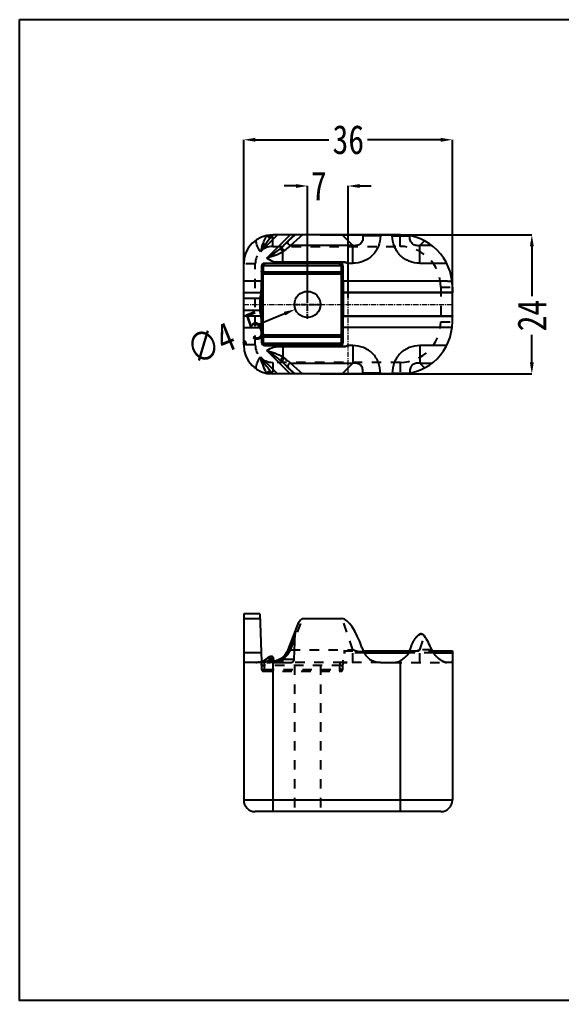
# Model space of a CAD drawing. Header units: millimetres. Extents: x 2141 to 4292, y -4498 to 2648.
# Drawn here: x 3292.3 to 3385.8, y -4312.9 to -4143.7 of the extents above; entities that cross this region are included whole.
import ezdxf

# ---------------------------------------------------------------- set-up
doc = ezdxf.new("R2010")
doc.units = ezdxf.units.MM
doc.header["$LTSCALE"] = 16.335
doc.header["$PDMODE"] = 3
doc.header["$PDSIZE"] = 0.3125
doc.linetypes.add('CENTER', pattern=[0.6, 0.375, -0.075, 0.075, -0.075])
doc.linetypes.add('HIDDEN', pattern=[0.2, 0.1, -0.1])
doc.layers.get('0').update_dxf_attribs({"linetype": 'CONTINUOUS'})
doc.layers.get('Defpoints').update_dxf_attribs({"linetype": 'CONTINUOUS'})
doc.layers.add('center', color=1, linetype='CENTER', lineweight=9)
doc.layers.add('dim', color=82, linetype='CONTINUOUS', lineweight=9)
doc.layers.add('DEFAULT_2', color=8, linetype='HIDDEN')
doc.styles.get("Standard").update_dxf_attribs({"font": 'txt', "width": 0.8})
doc.dimstyles.new('副本 STANDARD', dxfattribs={"dimtxt": 6, "dimasz": 4, "dimexe": 0, "dimexo": 0, "dimgap": 0, "dimtad": 0, "dimdsep": 46, "dimlunit": 6, "dimtxsty": 'Standard', "dimcen": 0, "dimclrd": 4, "dimclre": 4, "dimclrt": 6, "dimazin": 2, "dimtfac": 2, "dimtofl": 0, "dimtmove": 1, "dimatfit": 3, "dimfxl": 0, "dimtolj": 1, "dimtzin": 0, "dimarcsym": 0})

# ---------------------------------------------------------------- blocks, each defined once
blk = doc.blocks.new('*D482')
at = {"layer": 'Defpoints', "color": 0}
for p in [(3344.06, -4192.01), (3339.89, -4193.7)]:
    blk.add_point(p, dxfattribs=at)
at = {"layer": 'dim', "color": 4, "lineweight": -2}
blk.add_line((3333.42, -4196.31), (3338.04, -4194.45), dxfattribs=at)
at = {"layer": 'dim', "color": 4}
blk.add_solid([(3337.91, -4194.14), (3338.16, -4194.76), (3339.89, -4193.7)], dxfattribs=at)
at = {"layer": 'dim', "color": 6, "insert": (3327.85, -4198.56), "char_height": 5, "attachment_point": 5, "rotation": 21.9922}
blk.add_mtext('\\A1;∅4.5', dxfattribs=at)
blk = doc.blocks.new('*D483')
at = {"layer": 'Defpoints', "color": 0}
for p in [(3330.98, -4164.46), (3330.98, -4189.58), (3366.98, -4192.86)]:
    blk.add_point(p, dxfattribs=at)
at = {"layer": 'dim', "color": 4, "lineweight": -2}
for p, q in [((3330.98, -4189.58), (3330.98, -4164.46)), ((3332.98, -4164.46), (3345.69, -4164.46)), ((3364.98, -4164.46), (3352.36, -4164.46)), ((3366.98, -4192.86), (3366.98, -4164.46))]:
    blk.add_line(p, q, dxfattribs=at)
at = {"layer": 'dim', "color": 4}
for points in [[(3332.98, -4164.13), (3332.98, -4164.8), (3330.98, -4164.46)], [(3364.98, -4164.13), (3364.98, -4164.8), (3366.98, -4164.46)]]:
    blk.add_solid(points, dxfattribs=at)
at = {"layer": 'dim', "color": 6, "insert": (3349.03, -4164.46), "char_height": 5, "attachment_point": 5}
blk.add_mtext('\\A1;36', dxfattribs=at)
blk = doc.blocks.new('*D484')
at = {"layer": 'Defpoints', "color": 0}
for p in [(3344.19, -4180.86), (3344.19, -4204.86), (3380.69, -4204.86)]:
    blk.add_point(p, dxfattribs=at)
at = {"layer": 'dim', "color": 4, "lineweight": -2}
for p, q in [((3344.19, -4180.86), (3380.69, -4180.86)), ((3380.69, -4182.86), (3380.69, -4191.45)), ((3380.69, -4202.86), (3380.69, -4198.12)), ((3344.19, -4204.86), (3380.69, -4204.86))]:
    blk.add_line(p, q, dxfattribs=at)
at = {"layer": 'dim', "color": 4}
for points in [[(3380.35, -4182.86), (3381.02, -4182.86), (3380.69, -4180.86)], [(3380.35, -4202.86), (3381.02, -4202.86), (3380.69, -4204.86)]]:
    blk.add_solid(points, dxfattribs=at)
at = {"layer": 'dim', "color": 6, "insert": (3380.69, -4194.78), "char_height": 5, "attachment_point": 5, "rotation": 90}
blk.add_mtext('\\A1;24', dxfattribs=at)
blk = doc.blocks.new('*D485')
at = {"layer": 'Defpoints', "color": 0}
for p in [(3348.98, -4172.43), (3341.98, -4191.79), (3348.98, -4191.79)]:
    blk.add_point(p, dxfattribs=at)
at = {"layer": 'dim', "color": 4, "lineweight": -2}
for p, q in [((3339.98, -4172.43), (3337.98, -4172.43)), ((3341.98, -4191.79), (3341.98, -4172.43)), ((3348.98, -4191.79), (3348.98, -4172.43)), ((3350.98, -4172.43), (3352.98, -4172.43))]:
    blk.add_line(p, q, dxfattribs=at)
at = {"layer": 'dim', "color": 4}
for points in [[(3339.98, -4172.1), (3339.98, -4172.77), (3341.98, -4172.43)], [(3350.98, -4172.1), (3350.98, -4172.77), (3348.98, -4172.43)]]:
    blk.add_solid(points, dxfattribs=at)
at = {"layer": 'dim', "color": 6, "insert": (3343.94, -4172.43), "char_height": 5, "attachment_point": 5}
blk.add_mtext('\\A1;7', dxfattribs=at)

msp = doc.modelspace()

# ---------------------------------------------------------------- linework, layer by layer
at = {"color": 7, "linetype": 'Continuous'}
for p, q in [((3336.812, -4180.856), (3333.865, -4183.804)), ((3334.773, -4181.003), (3334.971, -4181.003)), ((3334.949, -4184.888), (3338.981, -4180.856)), ((3336.102, -4180.856), (3335.868, -4181.09)), ((3335.868, -4181.09), (3335.984, -4180.97)), ((3357.978, -4180.856), (3335.978, -4180.856)), ((3335.984, -4180.97), (3336.093, -4180.856)), ((3337.662, -4182.885), (3339.691, -4180.856)), ((3338.721, -4181.883), (3339.858, -4180.856)), ((3341.133, -4180.856), (3339.076, -4182.714)), ((3349.822, -4182.714), (3347.964, -4180.856)), ((3351.385, -4180.856), (3351.532, -4181.003)), ((3351.532, -4180.856), (3351.532, -4181.003)), ((3354.573, -4181.003), (3351.532, -4181.003)), ((3354.573, -4181.003), (3354.573, -4180.856)), ((3356.616, -4180.856), (3356.616, -4181.003)), ((3356.616, -4181.003), (3359.598, -4181.003)), ((3362.182, -4181.899), (3361.367, -4182.714)), ((3337.75, -4185.57), (3337.75, -4183.782)), ((3349.822, -4182.714), (3339.076, -4182.714)), ((3349.822, -4185.755), (3349.822, -4182.714)), ((3361.367, -4185.755), (3361.367, -4182.714)), ((3363.453, -4182.714), (3361.367, -4182.714)), ((3330.978, -4199.856), (3330.978, -4185.856)), ((3334.04, -4186.286), (3334.04, -4199.427)), ((3334.04, -4186.286), (3334.082, -4186.328)), ((3334.082, -4187.073), (3334.047, -4187.108)), ((3334.082, -4186.328), (3334.082, -4187.073)), ((3334.082, -4186.328), (3334.382, -4186.328)), ((3334.382, -4187.073), (3334.082, -4187.073)), ((3334.382, -4187.073), (3334.382, -4186.313)), ((3334.582, -4185.829), (3334.539, -4185.786)), ((3347.61, -4185.786), (3334.539, -4185.786)), ((3334.567, -4186.129), (3347.582, -4186.129)), ((3334.582, -4186.129), (3334.582, -4185.829)), ((3347.567, -4185.829), (3334.582, -4185.829)), ((3337.75, -4185.517), (3348.334, -4185.517)), ((3337.75, -4185.57), (3348.334, -4185.57)), ((3347.61, -4185.786), (3347.567, -4185.829)), ((3347.567, -4185.829), (3347.567, -4186.129)), ((3347.767, -4186.313), (3347.767, -4187.073)), ((3347.767, -4186.328), (3348.067, -4186.328)), ((3348.067, -4187.073), (3347.767, -4187.073)), ((3348.067, -4186.328), (3348.11, -4186.286)), ((3348.067, -4187.073), (3348.067, -4186.328)), ((3348.102, -4187.108), (3348.067, -4187.073)), ((3348.11, -4199.427), (3348.11, -4186.286)), ((3348.334, -4185.517), (3348.334, -4185.57)), ((3348.828, -4185.755), (3349.822, -4185.755)), ((3361.367, -4185.755), (3365.989, -4185.755)), ((3334.04, -4188.845), (3330.978, -4188.845)), ((3334.347, -4198.161), (3334.347, -4187.551)), ((3334.557, -4187.598), (3334.582, -4187.573)), ((3347.592, -4187.598), (3334.557, -4187.598)), ((3334.582, -4187.573), (3334.582, -4187.273)), ((3347.567, -4187.273), (3334.582, -4187.273)), ((3334.582, -4187.573), (3347.567, -4187.573)), ((3347.567, -4187.273), (3347.567, -4187.573)), ((3347.567, -4187.573), (3347.592, -4187.598)), ((3347.802, -4187.551), (3347.802, -4198.161)), ((3366.149, -4188.847), (3348.11, -4188.849)), ((3366.978, -4189.856), (3366.978, -4190.822)), ((3330.978, -4190.824), (3333.982, -4190.824)), ((3333.775, -4191.867), (3330.978, -4191.867)), ((3333.982, -4190.824), (3333.775, -4191.867)), ((3366.978, -4190.823), (3348.168, -4190.824)), ((3348.168, -4190.824), (3348.18, -4190.886)), ((3348.18, -4194.827), (3348.18, -4190.886)), ((3366.978, -4190.886), (3348.18, -4190.886)), ((3366.978, -4194.827), (3366.978, -4190.886)), ((3330.978, -4193.846), (3333.775, -4193.846)), ((3333.982, -4194.888), (3333.775, -4193.846)), ((3333.982, -4194.888), (3330.978, -4194.888)), ((3348.168, -4194.888), (3348.18, -4194.827)), ((3348.168, -4194.888), (3366.978, -4194.89)), ((3348.18, -4194.827), (3366.978, -4194.827)), ((3366.978, -4195.856), (3366.978, -4194.89)), ((3330.978, -4196.868), (3334.04, -4196.868)), ((3366.92, -4196.868), (3348.11, -4196.863)), ((3334.047, -4198.605), (3334.082, -4198.64)), ((3334.082, -4198.64), (3334.082, -4199.384)), ((3334.082, -4198.64), (3334.382, -4198.64)), ((3334.382, -4199.399), (3334.382, -4198.64)), ((3334.582, -4198.14), (3334.557, -4198.115)), ((3334.557, -4198.115), (3347.592, -4198.115)), ((3334.582, -4198.44), (3334.582, -4198.14)), ((3347.567, -4198.14), (3334.582, -4198.14)), ((3334.582, -4198.44), (3347.567, -4198.44)), ((3347.592, -4198.115), (3347.567, -4198.14)), ((3347.567, -4198.14), (3347.567, -4198.44)), ((3347.767, -4198.64), (3347.767, -4199.399)), ((3347.767, -4198.64), (3348.067, -4198.64)), ((3348.067, -4198.64), (3348.102, -4198.605)), ((3348.067, -4199.384), (3348.067, -4198.64)), ((3334.082, -4199.384), (3334.04, -4199.427)), ((3334.382, -4199.384), (3334.082, -4199.384)), ((3334.539, -4199.926), (3334.582, -4199.884)), ((3334.539, -4199.926), (3347.61, -4199.926)), ((3347.582, -4199.584), (3334.567, -4199.584)), ((3334.582, -4199.884), (3334.582, -4199.584)), ((3334.582, -4199.884), (3347.567, -4199.884)), ((3337.75, -4200.142), (3337.749, -4201.931)), ((3348.334, -4200.142), (3337.75, -4200.142)), ((3348.334, -4200.196), (3337.75, -4200.196)), ((3347.567, -4199.584), (3347.567, -4199.884)), ((3347.567, -4199.884), (3347.61, -4199.926)), ((3348.067, -4199.384), (3347.767, -4199.384)), ((3348.11, -4199.427), (3348.067, -4199.384)), ((3348.334, -4200.142), (3348.334, -4200.196)), ((3349.822, -4199.958), (3348.829, -4199.958)), ((3349.822, -4199.958), (3349.822, -4202.999)), ((3361.367, -4199.958), (3361.367, -4202.999)), ((3365.989, -4199.958), (3361.367, -4199.958)), ((3333.865, -4201.909), (3336.812, -4204.856)), ((3338.984, -4204.856), (3334.949, -4200.825)), ((3339.691, -4204.856), (3337.662, -4202.827)), ((3339.858, -4204.856), (3338.721, -4203.829)), ((3339.076, -4202.999), (3341.133, -4204.856)), ((3339.076, -4202.999), (3349.822, -4202.999)), ((3347.964, -4204.856), (3349.822, -4202.999)), ((3361.367, -4202.999), (3362.182, -4203.814)), ((3361.367, -4202.999), (3363.453, -4202.999)), ((3334.773, -4204.709), (3334.971, -4204.709)), ((3335.868, -4204.622), (3336.102, -4204.856)), ((3335.983, -4204.742), (3335.868, -4204.622)), ((3357.978, -4204.856), (3335.978, -4204.856)), ((3336.093, -4204.856), (3335.983, -4204.742)), ((3351.532, -4204.709), (3351.385, -4204.856)), ((3351.532, -4204.709), (3351.532, -4204.856)), ((3354.573, -4204.709), (3351.532, -4204.709)), ((3354.573, -4204.856), (3354.573, -4204.709)), ((3356.616, -4204.709), (3356.616, -4204.856)), ((3356.616, -4204.709), (3359.598, -4204.709)), ((3330.978, -4246.225), (3330.978, -4278.358)), ((3333.746, -4246.225), (3330.978, -4246.225)), ((3333.746, -4246.225), (3334.034, -4254.456)), ((3330.978, -4247.056), (3333.775, -4247.056)), ((3341.133, -4247.065), (3347.964, -4247.065)), ((3340.137, -4248.429), (3338.606, -4252.444)), ((3339.858, -4249.627), (3338.721, -4252.61)), ((3339.691, -4254.139), (3339.858, -4249.627)), ((3333.982, -4252.967), (3330.978, -4252.967)), ((3338.606, -4252.444), (3338.402, -4252.878)), ((3351.385, -4252.032), (3351.532, -4252.459)), ((3351.616, -4252.618), (3359.598, -4252.618)), ((3351.802, -4252.969), (3359.388, -4252.973)), ((3363.547, -4252.618), (3366.978, -4252.618)), ((3363.756, -4252.975), (3366.978, -4252.977)), ((3366.978, -4252.618), (3366.978, -4254.355)), ((3333.06, -4254.628), (3330.978, -4254.628)), ((3335.978, -4253.645), (3335.978, -4280.358)), ((3336.102, -4254.139), (3336.093, -4253.913)), ((3336.673, -4254.307), (3336.39, -4254.401)), ((3336.812, -4254.628), (3338.984, -4254.628)), ((3337.485, -4253.922), (3337.485, -4253.922)), ((3337.626, -4253.824), (3337.543, -4253.883)), ((3337.636, -4253.816), (3337.626, -4253.824)), ((3339.691, -4254.139), (3337.662, -4254.139)), ((3354.573, -4254.628), (3356.616, -4254.628)), ((3357.978, -4254.326), (3357.978, -4280.358)), ((3366.92, -4254.628), (3365.989, -4254.628)), ((3366.978, -4254.628), (3366.978, -4278.358)), ((3366.978, -4278.358), (3330.978, -4278.358)), ((3364.978, -4280.358), (3332.978, -4280.358))]:
    msp.add_line(p, q, dxfattribs=at)
at = {"color": 1, "linetype": 'CENTER', "ltscale": 0.139945}
for p, q in [((3341.978, -4195.331), (3341.978, -4190.381)), ((3339.503, -4192.856), (3344.453, -4192.856))]:
    msp.add_line(p, q, dxfattribs=at)
msp.add_lwpolyline([(3292.321, -4143.733), (3474.036, -4143.733), (3474.036, -4312.912), (3292.321, -4312.912)], close=True)
at = {"color": 7, "linetype": 'Continuous'}
for points in [[(3338.606, -4252.444), (3338.416, -4252.857), (3338.099, -4253.337), (3337.684, -4253.776)], [(3337.484, -4253.922), (3337.322, -4254.017), (3336.966, -4254.193), (3336.56, -4254.351), (3336.268, -4254.437)], [(3337.259, -4254.048), (3337.188, -4254.088), (3337.093, -4254.13)], [(3337.683, -4253.777), (3337.566, -4253.869), (3337.485, -4253.922)], [(3338.082, -4253.355), (3338.067, -4253.377), (3337.684, -4253.776)]]:
    msp.add_lwpolyline(points, dxfattribs=at)
at = {"color": 2, "linetype": 'Continuous'}
msp.add_circle((3341.978, -4192.856), 2.25, dxfattribs=at)
at = {"color": 7, "linetype": 'Continuous'}
for centre, radius, start, end in [((3335.978, -4185.856), 5, 90, 180), ((3341.26, -4184.851), 7.373, 148.53997, 149.26797), ((3339.217, -4183.94), 5.163, 144.62565, 145.33228), ((3357.978, -4189.856), 9, 0, 90), ((3357.914, -4190.51), 24.967, 162.45256, 164.41804), ((3337.752, -4168.499), 17.071, 264.60856, 269.99201), ((3357.978, -4195.856), 9, 270, 0), ((3335.978, -4199.856), 5, 180, 270), ((3337.749, -4217.145), 17.003, 89.99707, 95.4024), ((3338.583, -4202.357), 4.311, 211.9086, 213.07008), ((3339.207, -4201.779), 5.151, 214.6654, 215.37471), ((3335.065, -4251.21), 3.914, 311.56759, 339.05248), ((3354.573, -4251.412), 3.216, 199, 270), ((3356.616, -4251.412), 3.216, 270, 338.01206), ((3356.644, -4251.424), 3.186, 338.01387, 340.90121), ((3333.005, -4251.49), 3.142, 283.61791, 285.24449), ((3332.972, -4251.378), 3.259, 285.28879, 303.5596), ((3332.998, -4251.412), 3.216, 303.49796, 308.66447), ((3332.978, -4278.358), 2, 180, 270), ((3364.978, -4278.358), 2, 270, 0)]:
    msp.add_arc(centre, radius, start, end, dxfattribs=at)
for centre, major_axis, ratio, start_param, end_param in [((3334.54, -4186.286), (-0.354, 0.354), 0.9987828, -0.7847892, 0.7847892), ((3347.609, -4186.286), (0.354, 0.354), 0.9987828, -0.7847892, 0.7847892), ((3333.969, -4188.845), (0, 2.01), 0.0349208, -2.9670597, -1.5707963), ((3334.558, -4187.097), (-0.354, -0.354), 0.9987828, 0.3515261, 0.7847892), ((3347.592, -4187.097), (0.354, -0.354), 0.9987828, -0.7847892, -0.3515261), ((3333.969, -4196.868), (0, 2.01), 0.0349208, -1.5707963, -0.1745329), ((3334.558, -4198.615), (-0.354, 0.354), 0.9987828, -0.7847892, -0.3515261), ((3347.592, -4198.615), (0.354, 0.354), 0.9987828, 0.3515261, 0.7847892), ((3334.54, -4199.426), (-0.354, -0.354), 0.9987828, -0.7847892, 0.7847892), ((3347.609, -4199.426), (0.354, -0.354), 0.9987828, -0.7847892, 0.7847892), ((3340.607, -4248.608), (0.585, 1.533), 0.3062656, 6.3994575, 8.6908541), ((3349.675, -4252.621), (-1.902, 5.525), 0.3095747, -1.5707963, -0.1061941), ((3357.978, -4273.203), (0, 26.138), 0.3443276, -0.6540804, -0.4860952), ((3336.812, -4254.126), (0.711, 0), 0.7071018, -3.1154127, -1.5707963)]:
    msp.add_ellipse(centre, major_axis=major_axis, ratio=ratio, start_param=start_param, end_param=end_param, dxfattribs=at)
for points, knots in [([(3333.865, -4183.804), (3333.657, -4183.506), (3333.309, -4182.86), (3333.121, -4182.152), (3333.064, -4181.793)], [0, 0, 0, 0, 0.4999717, 1, 1, 1, 1]), ([(3334.109, -4182.983), (3334.215, -4182.649), (3334.443, -4181.996), (3334.749, -4181.375), (3334.923, -4181.084)], [0, 0, 0, 0, 0.5081809, 1, 1, 1, 1]), ([(3335.626, -4181.35), (3335.567, -4181.415), (3335.334, -4181.684), (3335.114, -4181.964), (3334.953, -4182.178)], [0, 0, 0, 0, 0.2466515, 1, 1, 1, 1]), ([(3334.971, -4181.003), (3335.064, -4181.122), (3335.233, -4181.26), (3335.469, -4181.357), (3335.581, -4181.367), (3335.626, -4181.35)], [0, 0, 0, 0, 0.5889988, 0.8131832, 1, 1, 1, 1]), ([(3335.298, -4180.903), (3335.346, -4180.953), (3335.444, -4181.034), (3335.625, -4181.133), (3335.803, -4181.15), (3335.868, -4181.09)], [0, 0, 0, 0, 0.3291043, 0.5869039, 1, 1, 1, 1]), ([(3338.721, -4181.883), (3338.703, -4181.899), (3338.624, -4181.971), (3338.545, -4182.044), (3338.485, -4182.101)], [0, 0, 0, 0, 0.2230458, 1, 1, 1, 1]), ([(3338.606, -4182.239), (3338.599, -4182.176), (3338.609, -4182.045), (3338.675, -4181.93), (3338.721, -4181.883)], [0, 0, 0, 0, 0.4908735, 1, 1, 1, 1]), ([(3354.573, -4181.003), (3354.573, -4181.623), (3354.378, -4182.562), (3353.823, -4183.678), (3353.238, -4184.417), (3352.496, -4184.999), (3351.384, -4185.565), (3350.442, -4185.755), (3349.822, -4185.755)], [0, 0, 0, 0, 0.2492052, 0.3745797, 0.4997106, 0.6251299, 0.7504173, 1, 1, 1, 1]), ([(3351.532, -4181.003), (3351.565, -4181.234), (3351.564, -4181.601), (3351.399, -4182.056), (3351.175, -4182.359), (3350.873, -4182.581), (3350.418, -4182.746), (3350.052, -4182.747), (3349.822, -4182.714)], [0, 0, 0, 0, 0.2436629, 0.3709813, 0.5002649, 0.6299652, 0.7567419, 1, 1, 1, 1]), ([(3361.367, -4185.755), (3360.748, -4185.755), (3359.808, -4185.56), (3358.693, -4185.005), (3357.953, -4184.419), (3357.372, -4183.678), (3356.805, -4182.566), (3356.616, -4181.624), (3356.616, -4181.003)], [0, 0, 0, 0, 0.2492052, 0.3745798, 0.4997107, 0.6251301, 0.7504174, 1, 1, 1, 1]), ([(3361.367, -4182.714), (3361.137, -4182.747), (3360.772, -4182.746), (3360.318, -4182.582), (3360.016, -4182.361), (3359.793, -4182.061), (3359.626, -4181.608), (3359.623, -4181.244), (3359.655, -4181.014)], [0, 0, 0, 0, 0.2436044, 0.3708669, 0.5001057, 0.6298083, 0.7566412, 1, 1, 1, 1]), ([(3334.953, -4182.178), (3334.857, -4182.307), (3334.475, -4182.836), (3334.123, -4183.386), (3333.865, -4183.804)], [0, 0, 0, 0, 0.247102, 1, 1, 1, 1]), ([(3334.109, -4182.983), (3334.238, -4182.839), (3334.442, -4182.631), (3334.729, -4182.368), (3334.879, -4182.242), (3334.953, -4182.178)], [0, 0, 0, 0, 0.4972607, 0.7482376, 1, 1, 1, 1]), ([(3334.949, -4184.888), (3335.168, -4184.752), (3336.02, -4184.216), (3336.844, -4183.627), (3337.403, -4183.127)], [0, 0, 0, 0, 0.2551262, 1, 1, 1, 1]), ([(3337.75, -4183.782), (3337.334, -4184.046), (3336.644, -4184.351), (3335.692, -4184.675), (3335.2, -4184.823), (3334.949, -4184.888)], [0, 0, 0, 0, 0.4893894, 0.7428295, 1, 1, 1, 1]), ([(3337.749, -4183.782), (3337.633, -4183.691), (3337.496, -4183.524), (3337.396, -4183.289), (3337.386, -4183.173), (3337.403, -4183.127)], [0, 0, 0, 0, 0.5741059, 0.8095198, 1, 1, 1, 1]), ([(3337.403, -4183.127), (3337.469, -4183.068), (3337.557, -4182.988), (3337.642, -4182.906), (3337.662, -4182.885)], [0, 0, 0, 0, 0.7541804, 1, 1, 1, 1]), ([(3338.017, -4183.58), (3337.95, -4183.543), (3337.853, -4183.467), (3337.744, -4183.339), (3337.637, -4183.176), (3337.585, -4182.969), (3337.662, -4182.885)], [0, 0, 0, 0, 0.2753911, 0.4355678, 0.5937197, 1, 1, 1, 1]), ([(3338.485, -4182.101), (3338.424, -4182.157), (3338.148, -4182.417), (3337.875, -4182.679), (3337.662, -4182.885)], [0, 0, 0, 0, 0.2183996, 1, 1, 1, 1]), ([(3338.017, -4183.58), (3337.996, -4183.598), (3337.91, -4183.668), (3337.819, -4183.734), (3337.75, -4183.782)], [0, 0, 0, 0, 0.2441995, 1, 1, 1, 1]), ([(3339.076, -4182.714), (3339.006, -4182.768), (3338.65, -4183.053), (3338.299, -4183.345), (3338.017, -4183.58)], [0, 0, 0, 0, 0.1946368, 1, 1, 1, 1]), ([(3339.076, -4182.714), (3338.949, -4182.699), (3338.722, -4182.573), (3338.619, -4182.345), (3338.606, -4182.239)], [0, 0, 0, 0, 0.5426158, 1, 1, 1, 1]), ([(3334.347, -4187.551), (3334.257, -4187.509), (3334.106, -4187.381), (3334.049, -4187.194), (3334.047, -4187.108)], [0, 0, 0, 0, 0.5372772, 1, 1, 1, 1]), ([(3334.382, -4186.313), (3334.387, -4186.267), (3334.427, -4186.174), (3334.521, -4186.133), (3334.567, -4186.129)], [0, 0, 0, 0, 0.5, 1, 1, 1, 1]), ([(3336.148, -4185.495), (3336.415, -4185.502), (3336.949, -4185.511), (3337.483, -4185.519), (3337.75, -4185.517)], [0, 0, 0, 0, 0.499996, 1, 1, 1, 1]), ([(3347.582, -4186.129), (3347.629, -4186.133), (3347.722, -4186.174), (3347.762, -4186.267), (3347.767, -4186.313)], [0, 0, 0, 0, 0.5, 1, 1, 1, 1]), ([(3348.102, -4187.108), (3348.1, -4187.194), (3348.043, -4187.381), (3347.893, -4187.509), (3347.802, -4187.551)], [0, 0, 0, 0, 0.4627215, 1, 1, 1, 1]), ([(3348.334, -4185.517), (3348.428, -4185.519), (3348.619, -4185.556), (3348.77, -4185.681), (3348.828, -4185.755)], [0, 0, 0, 0, 0.5002715, 1, 1, 1, 1]), ([(3348.334, -4185.57), (3348.423, -4185.57), (3348.559, -4185.596), (3348.722, -4185.67), (3348.798, -4185.722), (3348.828, -4185.755)], [0, 0, 0, 0, 0.4980504, 0.7500639, 1, 1, 1, 1]), ([(3348.11, -4188.845), (3348.11, -4189.074), (3348.112, -4189.505), (3348.123, -4190.085), (3348.137, -4190.486), (3348.154, -4190.715), (3348.162, -4190.794), (3348.168, -4190.824)], [0, 0, 0, 0, 0.3471069, 0.6523397, 0.8789669, 0.953891, 1, 1, 1, 1]), ([(3333.775, -4191.867), (3333.767, -4191.906), (3333.762, -4192.021), (3333.752, -4192.236), (3333.748, -4192.526), (3333.745, -4192.856), (3333.748, -4193.186), (3333.752, -4193.477), (3333.762, -4193.692), (3333.767, -4193.807), (3333.775, -4193.846)], [0, 0, 0, 0, 0.0605118, 0.173892, 0.3264632, 0.5000257, 0.6735855, 0.8261459, 0.939506, 1, 1, 1, 1]), ([(3348.11, -4196.868), (3348.11, -4196.639), (3348.112, -4196.208), (3348.123, -4195.627), (3348.137, -4195.227), (3348.154, -4194.998), (3348.162, -4194.918), (3348.168, -4194.888)], [0, 0, 0, 0, 0.3471213, 0.6523299, 0.8789485, 0.9538825, 1, 1, 1, 1]), ([(3334.047, -4198.605), (3334.049, -4198.519), (3334.106, -4198.332), (3334.257, -4198.203), (3334.347, -4198.161)], [0, 0, 0, 0, 0.4627215, 1, 1, 1, 1]), ([(3347.802, -4198.161), (3347.893, -4198.203), (3348.043, -4198.332), (3348.1, -4198.519), (3348.102, -4198.605)], [0, 0, 0, 0, 0.5372772, 1, 1, 1, 1]), ([(3334.567, -4199.584), (3334.521, -4199.579), (3334.427, -4199.539), (3334.387, -4199.445), (3334.382, -4199.399)], [0, 0, 0, 0, 0.5, 1, 1, 1, 1]), ([(3347.767, -4199.399), (3347.762, -4199.445), (3347.722, -4199.539), (3347.629, -4199.579), (3347.582, -4199.584)], [0, 0, 0, 0, 0.5, 1, 1, 1, 1]), ([(3348.829, -4199.958), (3348.771, -4200.032), (3348.619, -4200.156), (3348.428, -4200.195), (3348.334, -4200.196)], [0, 0, 0, 0, 0.4997161, 1, 1, 1, 1]), ([(3348.829, -4199.958), (3348.796, -4199.988), (3348.651, -4200.093), (3348.467, -4200.142), (3348.334, -4200.142)], [0, 0, 0, 0, 0.2519301, 1, 1, 1, 1]), ([(3354.573, -4204.709), (3354.562, -4204.088), (3354.351, -4202.833), (3353.302, -4201.229), (3351.698, -4200.182), (3350.443, -4199.969), (3349.822, -4199.958)], [0, 0, 0, 0, 0.2501295, 0.5000135, 0.7498916, 1, 1, 1, 1]), ([(3361.367, -4199.958), (3360.746, -4199.969), (3359.49, -4200.18), (3357.887, -4201.229), (3356.84, -4202.833), (3356.626, -4204.088), (3356.616, -4204.709)], [0, 0, 0, 0, 0.2501295, 0.5000135, 0.7498916, 1, 1, 1, 1]), ([(3333.06, -4203.916), (3333.116, -4203.558), (3333.307, -4202.851), (3333.655, -4202.205), (3333.865, -4201.909)], [0, 0, 0, 0, 0.5000481, 1, 1, 1, 1]), ([(3334.924, -4204.635), (3334.671, -4204.229), (3334.385, -4203.554), (3334.07, -4202.63), (3333.926, -4202.152), (3333.865, -4201.909)], [0, 0, 0, 0, 0.4900225, 0.7432262, 1, 1, 1, 1]), ([(3333.865, -4201.909), (3334, -4202.127), (3334.537, -4202.979), (3335.125, -4203.803), (3335.626, -4204.363)], [0, 0, 0, 0, 0.2551174, 1, 1, 1, 1]), ([(3334.949, -4200.825), (3335.202, -4200.879), (3335.571, -4201), (3336.057, -4201.167), (3336.535, -4201.33), (3337.108, -4201.568), (3337.543, -4201.802), (3337.749, -4201.931)], [0, 0, 0, 0, 0.2570168, 0.3844924, 0.5104635, 0.758304, 1, 1, 1, 1]), ([(3337.403, -4202.586), (3337.221, -4202.422), (3336.447, -4201.781), (3335.603, -4201.23), (3334.957, -4200.83)], [0, 0, 0, 0, 0.243603, 1, 1, 1, 1]), ([(3337.749, -4201.931), (3337.63, -4202.024), (3337.492, -4202.193), (3337.396, -4202.428), (3337.386, -4202.541), (3337.403, -4202.586)], [0, 0, 0, 0, 0.5889956, 0.8131849, 1, 1, 1, 1]), ([(3338.017, -4202.132), (3337.938, -4202.177), (3337.804, -4202.291), (3337.643, -4202.505), (3337.588, -4202.747), (3337.662, -4202.827)], [0, 0, 0, 0, 0.3261707, 0.6086724, 1, 1, 1, 1]), ([(3337.749, -4201.931), (3337.773, -4201.947), (3337.864, -4202.011), (3337.954, -4202.079), (3338.017, -4202.132)], [0, 0, 0, 0, 0.2552511, 1, 1, 1, 1]), ([(3338.017, -4202.132), (3338.121, -4202.219), (3338.471, -4202.511), (3338.823, -4202.801), (3339.076, -4202.999)], [0, 0, 0, 0, 0.2964312, 1, 1, 1, 1]), ([(3337.662, -4202.827), (3337.738, -4202.9), (3338.01, -4203.163), (3338.284, -4203.425), (3338.484, -4203.611)], [0, 0, 0, 0, 0.2778225, 1, 1, 1, 1]), ([(3338.484, -4203.611), (3338.506, -4203.631), (3338.584, -4203.704), (3338.663, -4203.777), (3338.721, -4203.829)], [0, 0, 0, 0, 0.275778, 1, 1, 1, 1]), ([(3338.606, -4203.474), (3338.599, -4203.536), (3338.609, -4203.667), (3338.675, -4203.783), (3338.721, -4203.829)], [0, 0, 0, 0, 0.4908736, 1, 1, 1, 1]), ([(3339.076, -4202.999), (3338.949, -4203.014), (3338.722, -4203.139), (3338.619, -4203.367), (3338.606, -4203.474)], [0, 0, 0, 0, 0.5426158, 1, 1, 1, 1]), ([(3351.532, -4204.709), (3351.568, -4204.463), (3351.564, -4203.97), (3351.216, -4203.315), (3350.561, -4202.966), (3350.068, -4202.963), (3349.822, -4202.999)], [0, 0, 0, 0, 0.2609775, 0.4999957, 0.739013, 1, 1, 1, 1]), ([(3361.367, -4202.999), (3361.121, -4202.963), (3360.631, -4202.966), (3359.977, -4203.312), (3359.627, -4203.963), (3359.621, -4204.453), (3359.655, -4204.699)], [0, 0, 0, 0, 0.2611024, 0.500268, 0.7392429, 1, 1, 1, 1]), ([(3334.971, -4204.709), (3335.062, -4204.593), (3335.229, -4204.456), (3335.464, -4204.356), (3335.58, -4204.345), (3335.626, -4204.363)], [0, 0, 0, 0, 0.5740835, 0.8095049, 1, 1, 1, 1]), ([(3335.298, -4204.81), (3335.345, -4204.76), (3335.452, -4204.676), (3335.633, -4204.575), (3335.809, -4204.568), (3335.868, -4204.622)], [0, 0, 0, 0, 0.3238279, 0.6244895, 1, 1, 1, 1]), ([(3335.626, -4204.363), (3335.685, -4204.429), (3335.765, -4204.516), (3335.847, -4204.601), (3335.868, -4204.622)], [0, 0, 0, 0, 0.7541842, 1, 1, 1, 1]), ([(3359.655, -4252.464), (3359.714, -4252.293), (3359.84, -4251.953), (3360.051, -4251.453), (3360.291, -4250.967), (3360.565, -4250.504), (3360.837, -4250.147), (3361.094, -4249.904), (3361.311, -4249.76), (3361.561, -4249.685), (3361.906, -4249.746), (3362.09, -4249.951), (3362.182, -4250.092)], [0, 0, 0, 0, 0.1283448, 0.2565058, 0.3843555, 0.511641, 0.6377353, 0.7000472, 0.7613219, 0.8213674, 0.8799754, 1, 1, 1, 1]), ([(3338.606, -4252.444), (3338.598, -4252.467), (3338.629, -4252.542), (3338.684, -4252.583), (3338.721, -4252.61)], [0, 0, 0, 0, 0.345441, 1, 1, 1, 1]), ([(3363.453, -4252.459), (3363.6, -4252.786), (3363.981, -4253.357), (3364.66, -4254.02), (3365.315, -4254.467), (3365.782, -4254.628), (3365.989, -4254.628)], [0, 0, 0, 0, 0.3109585, 0.5876092, 0.8204445, 1, 1, 1, 1]), ([(3333.06, -4254.628), (3333.115, -4254.628), (3333.345, -4254.621), (3333.575, -4254.586), (3333.745, -4254.544)], [0, 0, 0, 0, 0.2403713, 1, 1, 1, 1]), ([(3335.298, -4253.73), (3335.35, -4253.701), (3335.457, -4253.646), (3335.628, -4253.587), (3335.81, -4253.563), (3335.931, -4253.607), (3335.978, -4253.645)], [0, 0, 0, 0, 0.2493412, 0.4992522, 0.7496661, 1, 1, 1, 1]), ([(3335.978, -4253.645), (3336.016, -4253.677), (3336.075, -4253.764), (3336.092, -4253.864), (3336.093, -4253.914)], [0, 0, 0, 0, 0.499726, 1, 1, 1, 1]), ([(3337.403, -4254.237), (3337.319, -4254.265), (3336.967, -4254.371), (3336.607, -4254.453), (3336.332, -4254.502)], [0, 0, 0, 0, 0.2410345, 1, 1, 1, 1]), ([(3337.485, -4253.922), (3337.446, -4253.946), (3337.38, -4254.052), (3337.389, -4254.17), (3337.403, -4254.237)], [0, 0, 0, 0, 0.3952861, 1, 1, 1, 1]), ([(3337.618, -4253.933), (3337.617, -4253.948), (3337.619, -4254.019), (3337.64, -4254.088), (3337.662, -4254.139)], [0, 0, 0, 0, 0.2160989, 1, 1, 1, 1]), ([(3337.684, -4253.776), (3337.674, -4253.785), (3337.635, -4253.828), (3337.62, -4253.888), (3337.618, -4253.933)], [0, 0, 0, 0, 0.2262325, 1, 1, 1, 1]), ([(3338.984, -4254.628), (3339.062, -4254.628), (3339.219, -4254.61), (3339.44, -4254.524), (3339.626, -4254.372), (3339.688, -4254.217), (3339.691, -4254.139)], [0, 0, 0, 0, 0.2503566, 0.5007015, 0.750799, 1, 1, 1, 1]), ([(3366.92, -4254.628), (3366.948, -4254.628), (3366.969, -4254.55), (3366.976, -4254.466), (3366.978, -4254.395), (3366.978, -4254.355)], [0, 0, 0, 0, 0.2860531, 0.5880139, 1, 1, 1, 1])]:
    msp.add_open_spline(points, degree=3, knots=knots, dxfattribs=at)
for points in [[(3335.626, -4181.35), (3335.705, -4181.262), (3335.785, -4181.175), (3335.868, -4181.09)], [(3336.148, -4185.495), (3335.724, -4185.351), (3335.315, -4185.146), (3334.949, -4184.888)], [(3334.082, -4186.328), (3334.082, -4186.201), (3334.192, -4185.938), (3334.455, -4185.829), (3334.582, -4185.829)], [(3334.582, -4187.573), (3334.455, -4187.572), (3334.192, -4187.463), (3334.082, -4187.2), (3334.082, -4187.073)], [(3334.441, -4187.214), (3334.405, -4187.178), (3334.382, -4187.124), (3334.382, -4187.073)], [(3347.567, -4185.829), (3347.695, -4185.829), (3347.958, -4185.938), (3348.067, -4186.201), (3348.067, -4186.328)], [(3348.067, -4187.073), (3348.067, -4187.2), (3347.958, -4187.463), (3347.695, -4187.572), (3347.567, -4187.573)], [(3347.767, -4187.073), (3347.767, -4187.124), (3347.745, -4187.178), (3347.709, -4187.214)], [(3334.582, -4187.273), (3334.531, -4187.273), (3334.477, -4187.25), (3334.441, -4187.214)], [(3347.709, -4187.214), (3347.673, -4187.25), (3347.618, -4187.273), (3347.567, -4187.273)], [(3366.149, -4188.847), (3366.406, -4188.847), (3366.663, -4188.845), (3366.92, -4188.845)], [(3334.082, -4198.64), (3334.082, -4198.512), (3334.192, -4198.249), (3334.455, -4198.14), (3334.582, -4198.14)], [(3334.382, -4198.64), (3334.382, -4198.589), (3334.405, -4198.535), (3334.441, -4198.498)], [(3334.441, -4198.498), (3334.477, -4198.462), (3334.531, -4198.44), (3334.582, -4198.44)], [(3347.567, -4198.14), (3347.695, -4198.14), (3347.958, -4198.249), (3348.067, -4198.512), (3348.067, -4198.64)], [(3347.567, -4198.44), (3347.618, -4198.44), (3347.673, -4198.462), (3347.709, -4198.498)], [(3347.709, -4198.498), (3347.745, -4198.535), (3347.767, -4198.589), (3347.767, -4198.64)], [(3334.582, -4199.884), (3334.455, -4199.884), (3334.192, -4199.774), (3334.082, -4199.511), (3334.082, -4199.384)], [(3334.949, -4200.825), (3335.315, -4200.566), (3335.724, -4200.361), (3336.148, -4200.218)], [(3337.75, -4200.196), (3337.216, -4200.194), (3336.682, -4200.205), (3336.148, -4200.218)], [(3348.067, -4199.384), (3348.067, -4199.511), (3347.958, -4199.774), (3347.695, -4199.884), (3347.567, -4199.884)], [(3337.403, -4202.586), (3337.491, -4202.664), (3337.578, -4202.744), (3337.662, -4202.827)], [(3335.008, -4253.924), (3335.098, -4253.851), (3335.196, -4253.787), (3335.298, -4253.73)], [(3337.403, -4254.237), (3337.491, -4254.209), (3337.578, -4254.177), (3337.662, -4254.139)]]:
    msp.add_open_spline(points, degree=3, dxfattribs=at)
at = {"layer": 'center', "color": 1, "linetype": 'CENTER', "ltscale": 0.149275}
for p, q in [((3348.978, -4204.856), (3348.978, -4180.856)), ((3330.978, -4192.856), (3366.978, -4192.856))]:
    msp.add_line(p, q, dxfattribs=at)
at = {"layer": 'DEFAULT_2', "color": 8, "linetype": 'HIDDEN'}
for p, q in [((3335.978, -4182.856), (3335.978, -4180.856)), ((3357.978, -4182.856), (3357.978, -4180.856)), ((3335.978, -4182.856), (3357.978, -4182.856)), ((3332.978, -4185.856), (3330.978, -4185.856)), ((3332.978, -4199.856), (3332.978, -4185.856)), ((3364.978, -4189.856), (3364.978, -4195.856)), ((3364.978, -4189.856), (3366.978, -4189.856)), ((3366.978, -4190.823), (3366.978, -4190.886)), ((3366.978, -4194.827), (3366.978, -4194.89)), ((3364.978, -4195.856), (3366.978, -4195.856)), ((3332.978, -4199.856), (3330.978, -4199.856)), ((3335.978, -4202.856), (3335.978, -4204.856)), ((3357.978, -4202.856), (3335.978, -4202.856)), ((3357.978, -4202.856), (3357.978, -4204.856)), ((3339.076, -4252.459), (3341.133, -4247.065)), ((3349.822, -4252.459), (3347.964, -4247.065)), ((3361.367, -4252.459), (3362.182, -4250.092)), ((3338.39, -4252.904), (3338.082, -4253.355)), ((3338.402, -4252.878), (3338.39, -4252.904)), ((3339.076, -4252.459), (3349.822, -4252.459)), ((3348.067, -4255.846), (3348.18, -4252.618)), ((3351.802, -4252.969), (3348.168, -4252.967)), ((3348.18, -4252.618), (3351.616, -4252.618)), ((3349.822, -4254.628), (3349.822, -4252.459)), ((3363.756, -4252.975), (3359.388, -4252.973)), ((3359.598, -4252.618), (3363.547, -4252.618)), ((3361.367, -4254.628), (3361.367, -4252.459)), ((3363.453, -4252.459), (3361.367, -4252.459)), ((3336.812, -4254.628), (3333.06, -4254.628)), ((3334.082, -4255.846), (3334.034, -4254.456)), ((3334.582, -4255.846), (3334.539, -4254.628)), ((3335.677, -4254.571), (3334.962, -4254.628)), ((3336.257, -4254.445), (3335.677, -4254.571)), ((3335.868, -4254.139), (3336.102, -4254.139)), ((3336.268, -4254.437), (3336.095, -4254.487)), ((3336.39, -4254.401), (3336.257, -4254.445)), ((3336.812, -4254.625), (3336.787, -4254.625)), ((3336.787, -4254.625), (3336.812, -4254.625)), ((3336.812, -4254.625), (3337.016, -4254.623)), ((3337.016, -4254.623), (3337.184, -4254.622)), ((3337.484, -4253.922), (3337.259, -4254.048)), ((3337.484, -4253.922), (3337.483, -4253.923)), ((3337.684, -4253.776), (3337.636, -4253.816)), ((3337.685, -4253.776), (3337.684, -4253.776)), ((3337.75, -4254.62), (3337.749, -4253.952)), ((3354.573, -4254.628), (3338.981, -4254.628)), ((3347.567, -4255.846), (3347.61, -4254.628)), ((3348.334, -4254.628), (3348.334, -4254.62)), ((3356.616, -4254.628), (3365.989, -4254.628)), ((3366.978, -4254.355), (3366.978, -4254.628)), ((3347.802, -4255.131), (3334.347, -4255.131)), ((3334.382, -4256.136), (3347.767, -4256.136)), ((3334.582, -4256.136), (3334.582, -4255.846)), ((3334.582, -4255.846), (3347.567, -4255.846)), ((3339.728, -4255.131), (3339.728, -4280.358)), ((3344.228, -4255.131), (3344.228, -4280.358)), ((3347.567, -4256.136), (3347.567, -4255.846))]:
    msp.add_line(p, q, dxfattribs=at)
for points in [[(3336.095, -4254.487), (3335.57, -4254.586), (3334.957, -4254.628)], [(3337.093, -4254.13), (3336.757, -4254.279), (3336.673, -4254.307)], [(3337.543, -4253.883), (3337.53, -4253.893), (3337.484, -4253.922)]]:
    msp.add_lwpolyline(points, dxfattribs=at)
for centre, radius, start, end in [((3335.978, -4185.856), 3, 90, 180), ((3357.978, -4189.856), 7, 0, 90), ((3357.978, -4195.856), 7, 270, 0), ((3335.978, -4199.856), 3, 180, 270), ((3356.548, -4251.384), 3.29, 338.0081, 338.82273), ((3356.783, -4251.476), 3.038, 338.82518, 339.51515), ((3356.615, -4251.415), 3.216, 339.54074, 340.92048), ((3366.442, -4251.116), 3.276, 204.20619, 207.5021), ((3333.025, -4251.576), 3.054, 280.40645, 282.22274), ((3333.01, -4251.51), 3.122, 282.2271, 285.18142), ((3332.991, -4251.439), 3.196, 285.18241, 289.05078), ((3333.863, -4251.812), 2.817, 270.03942, 273.55958), ((3332.981, -4251.409), 3.227, 289.04498, 293.52454), ((3334.347, -4254.831), 0.3, 182, 270), ((3332.953, -4251.342), 3.3, 293.52322, 303.48483), ((3333.596, -4249.854), 4.795, 281.18976, 281.73181), ((3292.569, -4199.416), 69.081, 307.65617, 307.86507), ((3336.236, -4255.463), 1.97, 123.30325, 128.58319), ((3336.442, -4255.775), 2.344, 119.93842, 123.33145), ((3336.578, -4256.007), 2.613, 119.33905, 119.98438), ((3335.916, -4254.716), 1.16, 108.77691, 112.38353), ((3334.859, -4248.532), 6.101, 278.23621, 278.47823), ((3334.806, -4248.197), 6.44, 278.50472, 281.75368), ((3333.354, -4251.397), 3.72, 312.52055, 317.43754), ((3333.391, -4251.439), 3.664, 312.53142, 315.04374), ((3333.314, -4251.357), 3.776, 314.98345, 317.38974), ((3334.717, -4247.757), 6.889, 281.73285, 283.18771), ((3334.821, -4246.01), 8.625, 278.77405, 280.08915), ((3336.033, -4177.73), 76.898, 270.08574, 270.56163), ((3336.036, -4178.07), 76.558, 270.08379, 270.5618), ((3337.891, -4369.238), 114.619, 90.07071, 90.53934), ((3337.821, -4351.407), 96.787, 90.04254, 90.37738), ((3335.371, -4249.147), 5.362, 293.88432, 296.33216), ((3336.531, -4251.684), 2.575, 298.25191, 298.90966), ((3347.802, -4254.831), 0.3, 270, 358), ((3367.863, -4250.14), 5.006, 225.29985, 228.73761), ((3334.382, -4255.836), 0.3, 182, 270), ((3347.767, -4255.836), 0.3, 270, 358)]:
    msp.add_arc(centre, radius, start, end, dxfattribs=at)
msp.add_ellipse((3338.981, -4254.126), major_axis=(0.711, 0), ratio=0.7071018, start_param=-1.5707963, end_param=-0.0261799, dxfattribs=at)
for points, knots in [([(3361.934, -4249.818), (3361.872, -4249.774), (3361.731, -4249.706), (3361.494, -4249.696), (3361.273, -4249.784), (3361.011, -4249.965), (3360.738, -4250.266), (3360.463, -4250.668), (3360.224, -4251.097), (3359.941, -4251.691), (3359.763, -4252.153), (3359.655, -4252.464)], [0, 0, 0, 0, 0.0595016, 0.1181643, 0.1782996, 0.2397744, 0.3641815, 0.4903627, 0.6173, 0.7446664, 1, 1, 1, 1]), ([(3338.017, -4253.782), (3338.237, -4253.613), (3338.652, -4253.217), (3338.958, -4252.727), (3339.076, -4252.459)], [0, 0, 0, 0, 0.4864305, 1, 1, 1, 1]), ([(3339.076, -4252.459), (3339.014, -4252.438), (3338.903, -4252.407), (3338.758, -4252.39), (3338.66, -4252.396), (3338.613, -4252.426), (3338.606, -4252.444)], [0, 0, 0, 0, 0.3972347, 0.7001949, 0.8854929, 1, 1, 1, 1]), ([(3351.532, -4252.459), (3351.549, -4252.507), (3351.57, -4252.602), (3351.508, -4252.742), (3351.353, -4252.811), (3351.144, -4252.828), (3350.873, -4252.798), (3350.418, -4252.693), (3350.065, -4252.562), (3349.822, -4252.459)], [0, 0, 0, 0, 0.0745174, 0.1365201, 0.2098229, 0.3113119, 0.4458042, 0.6098269, 1, 1, 1, 1]), ([(3351.55, -4252.629), (3351.544, -4252.656), (3351.518, -4252.713), (3351.433, -4252.773), (3351.308, -4252.808), (3351.069, -4252.82), (3350.707, -4252.765), (3350.41, -4252.678), (3350.252, -4252.625)], [0, 0, 0, 0, 0.0599718, 0.1285357, 0.2176264, 0.3349898, 0.6420093, 1, 1, 1, 1]), ([(3351.532, -4252.459), (3351.537, -4252.474), (3351.554, -4252.529), (3351.559, -4252.588), (3351.55, -4252.629)], [0, 0, 0, 0, 0.2712338, 1, 1, 1, 1]), ([(3361.367, -4252.459), (3361.125, -4252.562), (3360.772, -4252.693), (3360.319, -4252.797), (3360.048, -4252.828), (3359.839, -4252.812), (3359.684, -4252.744), (3359.619, -4252.605), (3359.639, -4252.511), (3359.655, -4252.464)], [0, 0, 0, 0, 0.3898487, 0.5539179, 0.6886523, 0.7905347, 0.8641787, 0.9260864, 1, 1, 1, 1]), ([(3359.637, -4252.623), (3359.635, -4252.611), (3359.63, -4252.557), (3359.642, -4252.503), (3359.655, -4252.464)], [0, 0, 0, 0, 0.2319327, 1, 1, 1, 1]), ([(3360.923, -4252.629), (3360.778, -4252.678), (3360.501, -4252.759), (3360.163, -4252.816), (3359.931, -4252.812), (3359.779, -4252.788), (3359.683, -4252.728), (3359.656, -4252.676)], [0, 0, 0, 0, 0.3465905, 0.6500189, 0.7713137, 0.8681557, 1, 1, 1, 1]), ([(3363.837, -4253.113), (3363.81, -4253.075), (3363.7, -4252.92), (3363.602, -4252.756), (3363.536, -4252.629)], [0, 0, 0, 0, 0.2453913, 1, 1, 1, 1]), ([(3364.342, -4253.698), (3364.297, -4253.655), (3364.117, -4253.47), (3363.952, -4253.271), (3363.837, -4253.113)], [0, 0, 0, 0, 0.2413649, 1, 1, 1, 1]), ([(3333.576, -4254.58), (3333.533, -4254.588), (3333.363, -4254.616), (3333.191, -4254.628), (3333.063, -4254.628)], [0, 0, 0, 0, 0.2577138, 1, 1, 1, 1]), ([(3334.971, -4253.952), (3334.854, -4254.043), (3334.643, -4254.206), (3334.354, -4254.425), (3334.108, -4254.576), (3333.939, -4254.628), (3333.865, -4254.628)], [0, 0, 0, 0, 0.338303, 0.6098909, 0.8292957, 1, 1, 1, 1]), ([(3333.865, -4254.628), (3334.147, -4254.628), (3334.749, -4254.532), (3335.324, -4254.348), (3335.626, -4254.238)], [0, 0, 0, 0, 0.4684409, 1, 1, 1, 1]), ([(3334.527, -4254.557), (3334.485, -4254.566), (3334.324, -4254.595), (3334.16, -4254.615), (3334.038, -4254.623)], [0, 0, 0, 0, 0.256119, 1, 1, 1, 1]), ([(3334.109, -4254.565), (3334.134, -4254.558), (3334.234, -4254.53), (3334.335, -4254.506), (3334.412, -4254.491)], [0, 0, 0, 0, 0.2446409, 1, 1, 1, 1]), ([(3334.412, -4254.491), (3334.456, -4254.482), (3334.633, -4254.45), (3334.817, -4254.439), (3334.953, -4254.455)], [0, 0, 0, 0, 0.2436984, 1, 1, 1, 1]), ([(3334.953, -4254.455), (3334.921, -4254.464), (3334.794, -4254.498), (3334.667, -4254.529), (3334.571, -4254.548)], [0, 0, 0, 0, 0.255423, 1, 1, 1, 1]), ([(3334.949, -4254.628), (3335.443, -4254.628), (3336.409, -4254.483), (3337.325, -4254.158), (3337.749, -4253.952)], [0, 0, 0, 0, 0.5113122, 1, 1, 1, 1]), ([(3334.951, -4254.628), (3335.38, -4254.628), (3336.211, -4254.551), (3337.022, -4254.362), (3337.403, -4254.238)], [0, 0, 0, 0, 0.5172474, 1, 1, 1, 1]), ([(3335.626, -4254.238), (3335.568, -4254.259), (3335.346, -4254.337), (3335.121, -4254.408), (3334.953, -4254.455)], [0, 0, 0, 0, 0.2594375, 1, 1, 1, 1]), ([(3336.137, -4254.534), (3336.041, -4254.549), (3335.65, -4254.602), (3335.255, -4254.628), (3334.957, -4254.628)], [0, 0, 0, 0, 0.2461783, 1, 1, 1, 1]), ([(3334.971, -4253.952), (3335.017, -4253.917), (3335.139, -4253.88), (3335.323, -4253.928), (3335.497, -4254.047), (3335.588, -4254.167), (3335.626, -4254.238)], [0, 0, 0, 0, 0.2186932, 0.4429272, 0.6975223, 1, 1, 1, 1]), ([(3335.126, -4253.898), (3335.173, -4253.895), (3335.382, -4253.931), (3335.551, -4254.096), (3335.626, -4254.238)], [0, 0, 0, 0, 0.2298994, 1, 1, 1, 1]), ([(3335.298, -4253.73), (3335.405, -4253.72), (3335.649, -4253.826), (3335.81, -4254.017), (3335.868, -4254.139)], [0, 0, 0, 0, 0.4445621, 1, 1, 1, 1]), ([(3335.298, -4253.73), (3335.352, -4253.725), (3335.472, -4253.752), (3335.687, -4253.87), (3335.814, -4254.026), (3335.868, -4254.139)], [0, 0, 0, 0, 0.2204261, 0.4876786, 1, 1, 1, 1]), ([(3335.626, -4254.238), (3335.646, -4254.23), (3335.727, -4254.2), (3335.808, -4254.167), (3335.868, -4254.139)], [0, 0, 0, 0, 0.2445391, 1, 1, 1, 1]), ([(3337.542, -4254.049), (3337.444, -4254.093), (3337.036, -4254.26), (3336.613, -4254.388), (3336.289, -4254.464)], [0, 0, 0, 0, 0.243802, 1, 1, 1, 1]), ([(3337.592, -4253.897), (3337.581, -4253.897), (3337.544, -4253.897), (3337.507, -4253.908), (3337.484, -4253.922)], [0, 0, 0, 0, 0.27937, 1, 1, 1, 1]), ([(3337.749, -4253.952), (3337.704, -4253.924), (3337.616, -4253.886), (3337.518, -4253.902), (3337.485, -4253.922)], [0, 0, 0, 0, 0.5798069, 1, 1, 1, 1]), ([(3337.684, -4253.776), (3337.64, -4253.815), (3337.597, -4253.953), (3337.635, -4254.077), (3337.662, -4254.139)], [0, 0, 0, 0, 0.4643082, 1, 1, 1, 1]), ([(3337.749, -4253.952), (3337.74, -4253.946), (3337.703, -4253.926), (3337.664, -4253.91), (3337.634, -4253.903)], [0, 0, 0, 0, 0.2711751, 1, 1, 1, 1]), ([(3338.017, -4253.782), (3337.956, -4253.75), (3337.842, -4253.709), (3337.719, -4253.745), (3337.684, -4253.776)], [0, 0, 0, 0, 0.5912592, 1, 1, 1, 1]), ([(3348.829, -4254.628), (3348.796, -4254.628), (3348.631, -4254.625), (3348.466, -4254.62), (3348.334, -4254.62)], [0, 0, 0, 0, 0.2010487, 1, 1, 1, 1]), ([(3348.334, -4254.62), (3348.381, -4254.62), (3348.546, -4254.62), (3348.71, -4254.628), (3348.828, -4254.628)], [0, 0, 0, 0, 0.2850547, 1, 1, 1, 1]), ([(3364.904, -4254.176), (3364.875, -4254.155), (3364.758, -4254.069), (3364.645, -4253.976), (3364.561, -4253.903)], [0, 0, 0, 0, 0.2419559, 1, 1, 1, 1]), ([(3365.245, -4254.394), (3365.217, -4254.378), (3365.1, -4254.311), (3364.988, -4254.236), (3364.904, -4254.176)], [0, 0, 0, 0, 0.2398003, 1, 1, 1, 1]), ([(3365.472, -4254.505), (3365.454, -4254.497), (3365.377, -4254.463), (3365.301, -4254.425), (3365.245, -4254.394)], [0, 0, 0, 0, 0.241697, 1, 1, 1, 1]), ([(3365.989, -4254.628), (3365.948, -4254.628), (3365.771, -4254.615), (3365.599, -4254.559), (3365.472, -4254.505)], [0, 0, 0, 0, 0.2267082, 1, 1, 1, 1]), ([(3334.082, -4255.846), (3334.082, -4255.847), (3334.087, -4255.847), (3334.098, -4255.85), (3334.129, -4255.85), (3334.173, -4255.851), (3334.234, -4255.851), (3334.308, -4255.851), (3334.425, -4255.849), (3334.518, -4255.848), (3334.582, -4255.846)], [0, 0, 0, 0, 0.0056751, 0.0211987, 0.0803197, 0.17344, 0.2963158, 0.4446815, 0.6142663, 1, 1, 1, 1]), ([(3348.067, -4255.846), (3348.067, -4255.847), (3348.062, -4255.847), (3348.051, -4255.85), (3348.021, -4255.85), (3347.976, -4255.851), (3347.915, -4255.851), (3347.842, -4255.851), (3347.724, -4255.849), (3347.632, -4255.848), (3347.567, -4255.846)], [0, 0, 0, 0, 0.0056751, 0.0211987, 0.0803197, 0.17344, 0.2963158, 0.4446815, 0.6142663, 1, 1, 1, 1])]:
    msp.add_open_spline(points, degree=3, knots=knots, dxfattribs=at)
for points in [[(3362.182, -4250.092), (3362.115, -4249.989), (3362.034, -4249.89), (3361.934, -4249.818)], [(3350.252, -4252.625), (3350.107, -4252.575), (3349.964, -4252.519), (3349.822, -4252.459)], [(3359.656, -4252.676), (3359.647, -4252.66), (3359.641, -4252.641), (3359.637, -4252.623)], [(3361.367, -4252.459), (3361.221, -4252.52), (3361.073, -4252.578), (3360.923, -4252.629)], [(3333.865, -4254.628), (3333.893, -4254.628), (3333.921, -4254.625), (3333.948, -4254.62)], [(3333.948, -4254.62), (3333.979, -4254.614), (3334.009, -4254.605), (3334.038, -4254.594)], [(3334.038, -4254.594), (3334.062, -4254.586), (3334.086, -4254.576), (3334.109, -4254.565)], [(3335.733, -4254.57), (3335.474, -4254.608), (3335.211, -4254.628), (3334.949, -4254.628)], [(3334.971, -4253.952), (3335.014, -4253.919), (3335.071, -4253.9), (3335.126, -4253.898)], [(3335.474, -4253.644), (3335.414, -4253.668), (3335.355, -4253.698), (3335.298, -4253.73)], [(3335.65, -4253.588), (3335.614, -4253.596), (3335.578, -4253.606), (3335.542, -4253.618)], [(3335.626, -4254.238), (3335.707, -4254.208), (3335.788, -4254.175), (3335.868, -4254.139)], [(3335.762, -4253.576), (3335.724, -4253.576), (3335.687, -4253.581), (3335.65, -4253.588)], [(3335.825, -4253.58), (3335.804, -4253.577), (3335.783, -4253.576), (3335.762, -4253.576)], [(3335.978, -4253.645), (3335.935, -4253.61), (3335.88, -4253.588), (3335.825, -4253.58)], [(3336.061, -4253.76), (3336.043, -4253.717), (3336.014, -4253.676), (3335.978, -4253.645)], [(3336.093, -4253.914), (3336.091, -4253.861), (3336.082, -4253.808), (3336.061, -4253.76)], [(3337.403, -4254.237), (3337.491, -4254.209), (3337.578, -4254.177), (3337.662, -4254.139)], [(3337.634, -4253.903), (3337.62, -4253.9), (3337.606, -4253.898), (3337.592, -4253.897)], [(3337.749, -4253.952), (3337.843, -4253.902), (3337.933, -4253.846), (3338.017, -4253.782)]]:
    msp.add_open_spline(points, degree=3, dxfattribs=at)

# ---------------------------------------------------------------- dimensions: what is measured, and where the dimension line sits
at = {"layer": 'dim'}
for base, p1, p2, picture, middle in [((3330.978, -4164.465), (3366.978, -4192.856), (3330.978, -4189.582), '*D483', (3349.026, -4164.465)), ((3348.978, -4172.434), (3341.978, -4191.791), (3348.978, -4191.791), '*D485', (3343.944, -4172.434))]:
    dim = msp.add_linear_dim(base=base, p1=p1, p2=p2, dimstyle='副本 STANDARD', override={"dimtxt": 5, "dimasz": 2}, dxfattribs=at)
    dim.commit()
    dim.dimension.update_dxf_attribs({"geometry": picture, "text_midpoint": middle, "dimtype": 160})
dim = msp.add_linear_dim(base=(3380.686, -4204.856), p1=(3344.186, -4180.856), p2=(3344.186, -4204.856), angle=90, dimstyle='副本 STANDARD', override={"dimtxt": 5, "dimasz": 2}, dxfattribs=at)
dim.commit()
dim.dimension.update_dxf_attribs({"geometry": '*D484', "text_midpoint": (3380.686, -4194.782), "dimtype": 160})
dim = msp.add_diameter_dim_2p(p1=(3344.064, -4192.014), p2=(3339.891, -4193.699), dimstyle='副本 STANDARD', override={"dimtxt": 5, "dimasz": 2}, dxfattribs=at)
dim.commit()
dim.dimension.update_dxf_attribs({"geometry": '*D482', "text_midpoint": (3327.853, -4198.561), "dimtype": 163})

doc.saveas('drawing.dxf')
